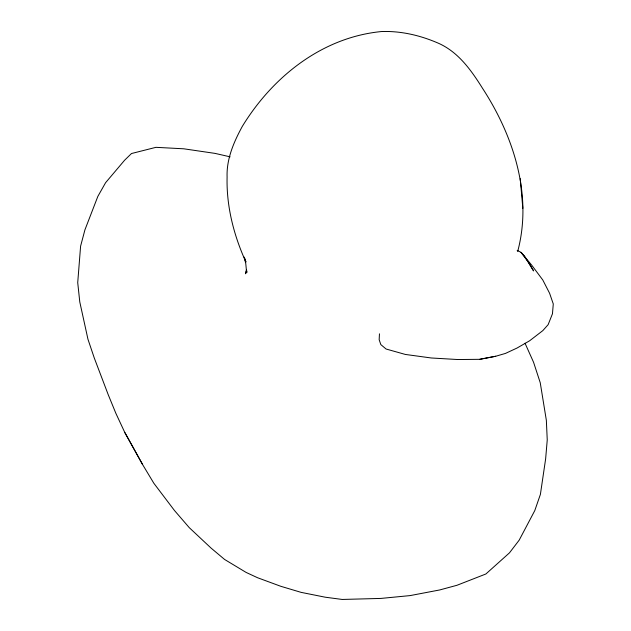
<?xml version="1.0" encoding="UTF-8"?>
<svg xmlns="http://www.w3.org/2000/svg" width="631" height="631" viewBox="0 0 631 631"><rect width="100%" height="100%" fill="white"/><g stroke="black" fill="none" stroke-linecap="round" stroke-linejoin="round"><path stroke-width="0.95" d="M379.46 333.823L379.16 339.699L380.816 344.581L386.085 349.014L405.347 354.441L431.288 357.982L457.751 359.528L479.694 359.323L495.706 356.255L505.447 353.423L517.041 348.036L529.669 340.748L542.818 330.62L548.134 324.673L552.464 313.765L553.277 303.961L549.585 293.241L542.786 279.983L531.681 265.13L521.08 252.384L517.168 250.365M247.005 271.054L246.674 272.923L245.767 263.608L244.165 257.062M517.665 251.54C532.777 195.082 513.524 135.988 482.581 88.387C471.404 70.53 458.587 52.294 438.742 43.381C420.759 35.494 401.174 30.801 381.463 31.55C322.133 37.276 272.576 76.808 242.272 126.445C233.809 142.07 226.426 158.965 227.097 177.114C226.34 206.455 233.872 235.56 245.964 262.141L244.915 258.56M246.382 270.052L245.435 273.775L246.429 271.046M479.694 359.323L495.706 356.255M230.094 156.827L215.021 153.388L183.739 148.798L155.936 147.331L131.485 153.53L124.615 160.219L105.582 182.714L97.837 196.415L84.917 229.865L80.602 246.145L77.723 282.625L79.782 301.933L87.961 339.257L94.295 358.037L108.161 394.533L115.852 413.297L124.764 432.424L142.614 464.582L153.846 483.267L174.471 510.503L189.276 527.666L211.085 548.102L224.597 559.46L246.122 572.427L257.574 577.736L280.866 586.317L301.097 592.359L325.194 597.194L342.191 599.45L380.895 598.425L410.142 595.593L439.712 589.953L456.962 585.284L485.878 573.989L509.462 552.859L519.187 540.144L534.772 510.613L540.396 494.396L545.634 458.887L547.243 439.949L546.351 420.333L540.246 382.741L533.581 362.312L525.024 343.217M124.764 432.424L142.614 464.582M520.244 178.652L522.831 208.333M524.582 256.328L521.08 252.384L528.47 262.236L533.581 270.92L524.582 256.328"/></g></svg>
